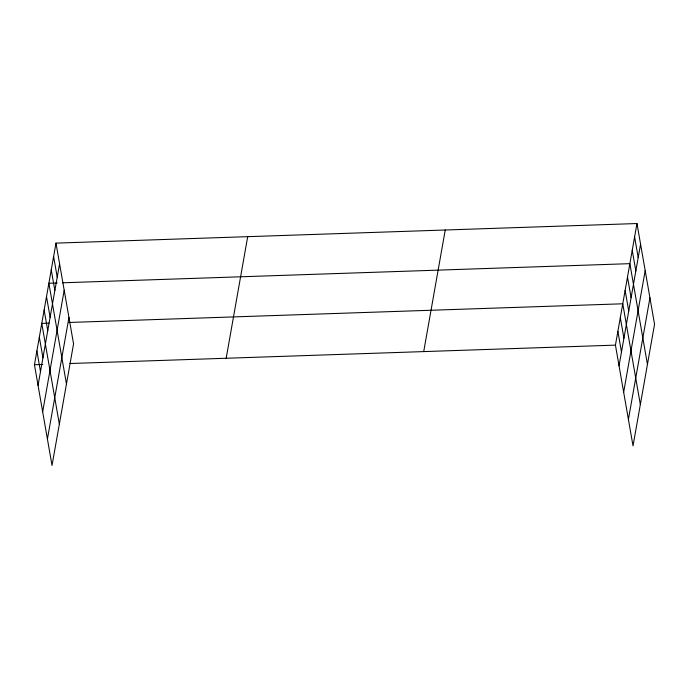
<?xml version="1.0" encoding="UTF-8"?>
<svg xmlns="http://www.w3.org/2000/svg" width="689" height="689" viewBox="0 0 689 689"><rect width="100%" height="100%" fill="white"/><g stroke="black" fill="none" stroke-linecap="round" stroke-linejoin="round"><path stroke-width="1.03" d="M55.981 243.131L73.559 343.871L52.028 465.463L34.45 364.722L55.981 243.131L636.972 223.537L654.55 324.278L633.019 445.869L615.441 345.129L636.972 223.537M38.059 385.384L59.59 263.784M42.666 411.807L64.198 290.215M47.42 439.039L68.952 317.44M226.173 358.254L247.704 236.663M423.709 351.597L445.24 229.997M619.041 365.79L640.572 244.19M623.657 392.213L645.188 270.622M628.402 419.446L649.934 297.846M57.213 282.972L48.876 283.257L66.454 383.997M62.423 282.8L629.867 263.663L647.445 364.403M49.065 323.132L41.771 323.382L59.349 424.123M68.866 322.469L622.761 303.789L640.339 404.529M34.45 364.722L42.787 364.438M69.882 363.525L615.441 345.129M634.603 236.913L638.203 257.565M632.235 250.288L635.835 270.941M627.498 277.038L631.098 297.691M625.13 290.413L628.73 311.066M620.315 317.569L623.924 338.23M617.878 331.349L621.478 352.01M53.613 256.506L57.221 277.159M51.244 269.881L54.853 290.534M46.508 296.632L50.116 317.284M44.139 310.007L47.748 330.66M39.333 337.162L42.933 357.815M36.887 350.942L40.496 371.604"/></g></svg>
